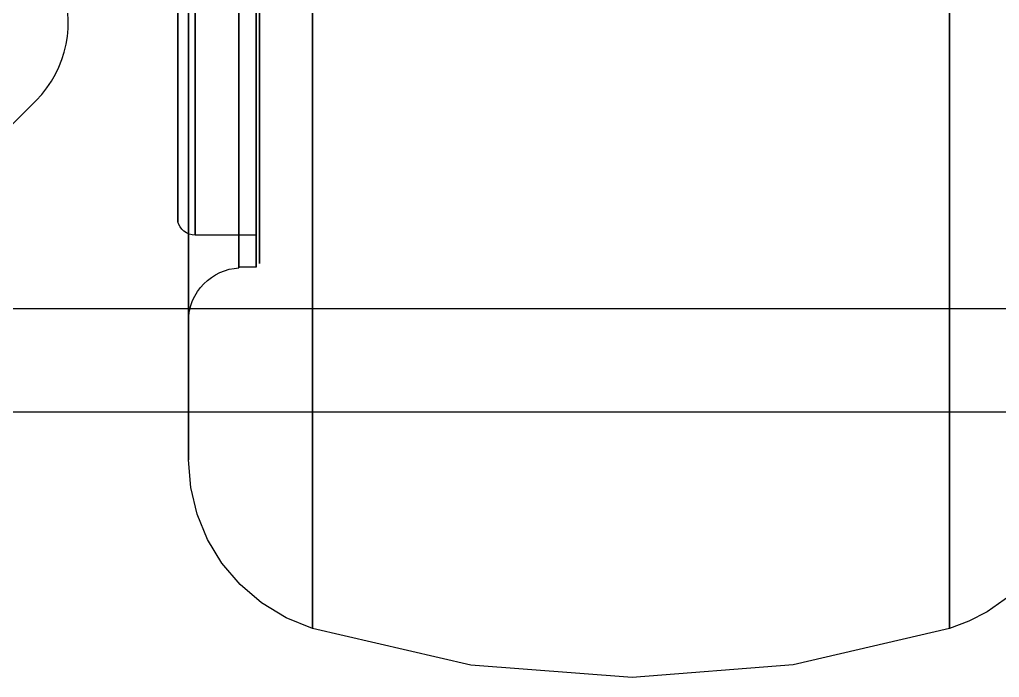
# Model space of a CAD drawing. Header units: millimetres. Extents: x 10366 to 13995, y 24552 to 29685.
# Drawn here: x 12633.1 to 12661.6, y 26774.95 to 26794.09 of the extents above; entities that cross this region are included whole.
import ezdxf

# ---------------------------------------------------------------- set-up
doc = ezdxf.new("R2010")
doc.units = ezdxf.units.MM
doc.header["$LTSCALE"] = 3
doc.layers.add('DomyÅ›lny', color=7, linetype='Continuous')

msp = doc.modelspace()

# ---------------------------------------------------------------- linework, layer by layer
at = {"layer": 'DomyÅ›lny'}
for p, q in [((12628.428, 26786.592), (12633.578, 26791.741)), ((12639.971, 26787.819), (12638.202, 26787.819)), ((12639.976, 26786.892), (12639.478, 26786.892)), ((12848.66, 26785.675), (12631.782, 26785.675)), ((12677.663, 26782.67), (12624.111, 26782.67))]:
    msp.add_line(p, q, dxfattribs=at)
for points in [[(12638.014, 26813.566, 0), (12638.014, 26845.85, 0), (12638.014, 26813.566, 0), (12638.014, 26781.281, 0)], [(12639.478, 26813.566, 0), (12639.478, 26840.265, 0), (12639.478, 26813.566, 0), (12639.478, 26786.866, 0)], [(12639.976, 26813.566, 0), (12639.976, 26786.892, 0), (12639.976, 26813.566, 0), (12639.976, 26840.239, 0)], [(12640.074, 26813.566, 0), (12640.074, 26840.136, 0), (12640.074, 26813.566, 0), (12640.074, 26786.995, 0)], [(12640.074, 26813.566, 0), (12640.074, 26787.716, 0), (12640.074, 26813.566, 0), (12640.074, 26839.415, 0)], [(12638.202, 26813.566, 0), (12638.202, 26787.819, 0), (12638.202, 26813.566, 0), (12638.202, 26839.312, 0)], [(12637.703, 26813.566, 0), (12637.703, 26838.924, 0), (12637.703, 26813.566, 0), (12637.703, 26788.207, 0)], [(12639.478, 26813.566, 0), (12639.478, 26786.866, 0)], [(12639.976, 26813.566, 0), (12639.976, 26786.892, 0)], [(12641.619, 26813.566, 0), (12641.619, 26776.369, 0)], [(12660.156, 26813.566, 0), (12660.156, 26776.369, 0)]]:
    msp.add_polyline3d(points, close=True, dxfattribs=at)
for points in [[(12638.202, 26787.819, 0), (12638.114, 26787.827, 0), (12638.029, 26787.849, 0), (12637.95, 26787.885, 0), (12637.879, 26787.933, 0), (12637.819, 26787.991, 0), (12637.768, 26788.057, 0), (12637.73, 26788.129, 0), (12637.703, 26788.207, 0)], [(12638.014, 26785.323, 0), (12638.021, 26785.475, 0), (12638.044, 26785.626, 0), (12638.081, 26785.771, 0), (12638.131, 26785.913, 0), (12638.194, 26786.047, 0), (12638.27, 26786.175, 0), (12638.357, 26786.293, 0), (12638.454, 26786.403, 0), (12638.561, 26786.503, 0), (12638.676, 26786.591, 0), (12638.799, 26786.668, 0), (12638.927, 26786.733, 0), (12639.06, 26786.785, 0), (12639.197, 26786.825, 0), (12639.335, 26786.852, 0), (12639.478, 26786.866, 0)], [(12641.619, 26776.369, 0), (12640.849, 26776.682, 0), (12640.135, 26777.117, 0), (12639.511, 26777.652, 0), (12638.983, 26778.274, 0), (12638.565, 26778.963, 0), (12638.261, 26779.702, 0), (12638.077, 26780.479, 0), (12638.014, 26781.281, 0)], [(12663.76, 26781.281, 0), (12663.744, 26780.871, 0), (12663.612, 26780.053, 0), (12663.353, 26779.274, 0), (12662.971, 26778.543, 0), (12662.483, 26777.887, 0), (12661.902, 26777.32, 0), (12661.247, 26776.858, 0), (12660.716, 26776.582, 0), (12660.156, 26776.369, 0)], [(12660.156, 26776.369, 0), (12655.603, 26775.308, 0), (12650.92, 26774.947, 0), (12646.223, 26775.3, 0), (12641.619, 26776.369, 0)]]:
    msp.add_polyline3d(points, dxfattribs=at)
msp.add_arc((12631.32, 26793.998), 3.193, 315, 90, dxfattribs=at)

doc.saveas('drawing.dxf')
